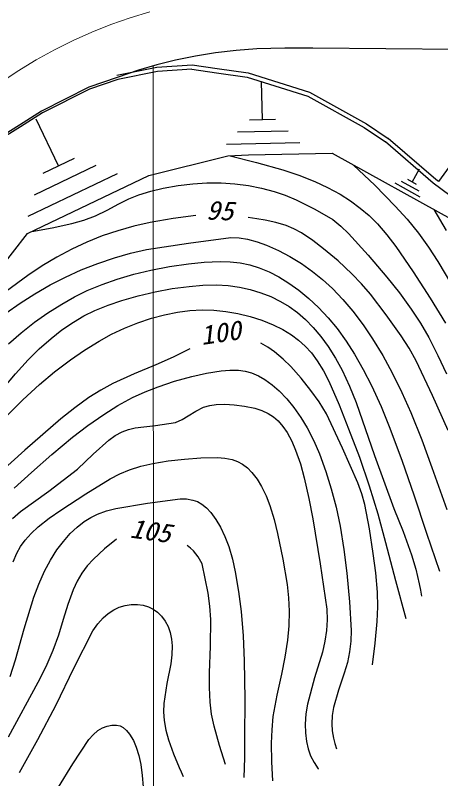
# Model space of a CAD drawing. Units: millimetres, scale not verified. Extents: x 40000 to 680000, y 20000 to 380000.
# Drawn here: x 232436 to 261936, y 231492 to 284452 of the extents above; entities that cross this region are included whole.
import ezdxf
from ezdxf.enums import TextEntityAlignment as Align

# ---------------------------------------------------------------- set-up
doc = ezdxf.new("R2010")
doc.units = ezdxf.units.MM
doc.header["$LTSCALE"] = 1000
doc.linetypes.add('CHAIN', pattern=[18.5, 12, -1.5, 3.5, -1.5])
for name, color, linetype, lineweight in [('M-BGD', 7, 'Continuous', 25), ('M-BMK', 2, 'CHAIN', 13), ('M-STR-HTXT', 7, 'Continuous', 13)]:
    doc.layers.add(name, color=color, linetype=linetype, lineweight=lineweight)
doc.styles.add('ＭＳ ゴシック', font='')
doc.styles.get('ＭＳ ゴシック').set_extended_font_data('MS Gothic')

msp = doc.modelspace()

# ---------------------------------------------------------------- linework, layer by layer
at = {"layer": 'M-BGD'}
for p, q in [((246308, 281838), (244926, 281619)), ((247748, 282006), (246308, 281838)), ((249192, 282113), (247748, 282006)), ((251130, 282167), (249192, 282113)), ((253060, 282160), (251130, 282167)), ((264650, 282058), (253060, 282160)), ((243545, 281340), (242257, 281018)), ((244926, 281619), (243545, 281340)), ((239480, 280300), (242254, 280849)), ((242257, 281018), (240977, 280635)), ((242254, 280849), (244694, 281023)), ((244683, 280721), (242293, 280551)), ((244683, 280721), (246384, 280464)), ((244694, 281023), (246425, 280762)), ((246425, 280762), (248574, 280462)), ((240238, 280394), (239500, 280146)), ((242293, 280551), (239538, 280006)), ((240977, 280635), (240238, 280394)), ((246384, 280464), (248507, 280169)), ((248507, 280169), (252723, 278836)), ((248574, 280462), (252842, 279113)), ((239500, 280146), (237535, 279465)), ((239538, 280006), (237591, 279331)), ((249580, 277205), (249514, 279856)), ((237535, 279465), (234253, 277809)), ((237591, 279331), (234325, 277683)), ((252842, 279113), (256790, 276923)), ((266524, 279470), (261775, 272912)), ((252723, 278836), (256632, 276667)), ((234253, 277809), (232731, 276833)), ((234325, 277683), (232808, 276711)), ((235434, 274002), (233892, 277242)), ((250472, 277227), (248688, 277183)), ((232731, 276833), (230513, 275478)), ((232808, 276711), (230598, 275361)), ((256632, 276667), (258110, 275662)), ((256790, 276923), (258293, 275900)), ((247854, 276359), (251359, 276446)), ((252158, 275611), (247085, 275485)), ((261404, 272814), (258110, 275662)), ((261591, 273049), (258293, 275900)), ((248605, 274781), (254405, 274881)), ((254405, 274881), (262844, 270224)), ((236525, 274521), (234344, 273483)), ((241697, 273326), (247175, 274696)), ((247175, 274696), (248605, 274781)), ((247337, 274706), (249166, 274247)), ((233768, 272005), (238051, 274044)), ((249166, 274247), (250983, 273728)), ((255890, 274062), (257359, 272658)), ((233289, 269323), (241697, 273326)), ((239498, 273453), (233299, 270502)), ((250983, 273728), (252097, 273351)), ((252097, 273351), (253206, 272912)), ((259957, 272885), (260459, 273795)), ((243719, 272646), (244746, 272769)), ((244746, 272769), (245726, 272826)), ((245726, 272826), (246716, 272823)), ((246716, 272823), (247655, 272762)), ((247655, 272762), (248602, 272640)), ((253206, 272912), (254096, 272499)), ((260514, 271835), (258771, 272796)), ((259205, 272940), (260409, 272275)), ((260263, 272715), (259650, 273054)), ((264327, 270636), (261404, 272814)), ((261775, 272912), (261591, 273049)), ((241008, 271996), (241837, 272257)), ((241837, 272257), (242697, 272464)), ((242697, 272464), (243719, 272646)), ((248602, 272640), (249500, 272466)), ((249500, 272466), (250392, 272232)), ((250392, 272232), (251159, 271972)), ((254096, 272499), (254956, 272034)), ((257359, 272658), (258779, 271218)), ((239626, 271377), (240304, 271714)), ((240304, 271714), (241008, 271996)), ((251159, 271972), (251912, 271653)), ((254956, 272034), (255677, 271580)), ((238813, 270927), (239626, 271377)), ((251912, 271653), (253196, 270991)), ((255677, 271580), (256360, 271079)), ((258779, 271218), (259605, 270300)), ((237988, 270537), (238813, 270927)), ((253196, 270991), (254456, 270274)), ((256360, 271079), (256969, 270554)), ((262347, 269533), (261473, 270981)), ((236362, 270007), (237186, 270244)), ((237186, 270244), (237988, 270537)), ((243377, 270348), (241790, 270080)), ((244962, 270556), (243377, 270348)), ((249175, 270340), (248577, 270433)), ((249763, 270239), (249175, 270340)), ((250499, 270083), (249763, 270239)), ((254456, 270274), (255021, 269817)), ((256969, 270554), (257543, 269979)), ((259605, 270300), (260390, 269338)), ((233586, 269464), (234986, 269707)), ((234986, 269707), (236362, 270007)), ((240660, 269824), (239545, 269510)), ((241790, 270080), (240660, 269824)), ((251208, 269872), (250499, 270083)), ((251758, 269639), (251208, 269872)), ((252273, 269357), (251758, 269639)), ((255021, 269817), (255551, 269311)), ((257543, 269979), (258202, 269220)), ((227120, 261435), (233289, 269323)), ((238467, 269142), (237400, 268713)), ((239545, 269510), (238467, 269142)), ((253064, 268828), (252273, 269357)), ((255551, 269311), (256906, 267813)), ((258202, 269220), (258819, 268417)), ((260390, 269338), (261090, 268374)), ((237400, 268713), (236346, 268225)), ((241536, 268197), (244449, 268645)), ((244449, 268645), (247388, 269035)), ((247388, 269035), (247961, 269004)), ((247961, 269004), (248530, 268913)), ((248530, 268913), (249199, 268737)), ((249199, 268737), (249857, 268502)), ((253809, 268257), (253064, 268828)), ((236346, 268225), (235321, 267683)), ((240417, 267941), (241536, 268197)), ((249857, 268502), (250677, 268138)), ((250677, 268138), (251474, 267717)), ((254815, 267407), (253809, 268257)), ((258819, 268417), (260034, 266644)), ((261090, 268374), (261746, 267365)), ((235321, 267683), (234303, 267071)), ((238155, 267235), (239321, 267629)), ((239321, 267629), (240417, 267941)), ((251474, 267717), (252271, 267230)), ((256906, 267813), (258207, 266287)), ((234303, 267071), (233309, 266403)), ((237016, 266786), (238155, 267235)), ((241829, 266769), (243127, 267017)), ((243127, 267017), (244453, 267209)), ((244453, 267209), (245543, 267321)), ((245543, 267321), (246635, 267373)), ((246635, 267373), (247340, 267354)), ((247340, 267354), (248039, 267274)), ((248039, 267274), (248699, 267130)), ((248699, 267130), (249347, 266927)), ((249347, 266927), (250036, 266646)), ((252271, 267230), (253039, 266688)), ((255781, 266511), (254815, 267407)), ((261746, 267365), (262677, 265778)), ((233309, 266403), (231832, 265307)), ((235916, 266292), (237016, 266786)), ((239507, 266147), (240658, 266486)), ((240658, 266486), (241829, 266769)), ((250036, 266646), (250705, 266306)), ((253039, 266688), (253747, 266120)), ((256444, 265822), (255781, 266511)), ((260034, 266644), (261203, 264831)), ((234852, 265747), (235916, 266292)), ((238453, 265774), (239507, 266147)), ((250705, 266306), (251412, 265876)), ((251412, 265876), (252090, 265393)), ((253747, 266120), (254424, 265497)), ((258207, 266287), (259077, 265191)), ((233788, 265136), (234852, 265747)), ((236531, 264913), (237431, 265350)), ((237431, 265350), (238453, 265774)), ((242128, 265267), (243314, 265489)), ((243314, 265489), (244498, 265648)), ((244498, 265648), (245449, 265725)), ((245449, 265725), (246399, 265742)), ((246399, 265742), (247186, 265699)), ((247186, 265699), (247981, 265596)), ((247981, 265596), (248730, 265430)), ((248730, 265430), (249465, 265204)), ((252090, 265393), (252790, 264816)), ((254424, 265497), (255156, 264726)), ((257056, 265099), (256444, 265822)), ((232764, 264479), (233788, 265136)), ((235656, 264422), (236531, 264913)), ((239824, 264676), (240959, 264998)), ((240959, 264998), (242128, 265267)), ((249465, 265204), (250151, 264933)), ((250151, 264933), (250821, 264604)), ((252790, 264816), (253456, 264190)), ((258151, 263671), (257056, 265099)), ((259077, 265191), (259894, 264064)), ((261203, 264831), (262277, 263098)), ((231782, 263779), (232764, 264479)), ((234689, 263811), (235656, 264422)), ((237954, 263966), (238870, 264346)), ((238870, 264346), (239824, 264676)), ((250821, 264604), (251423, 264242)), ((255156, 264726), (255842, 263916)), ((233764, 263156), (234689, 263811)), ((237191, 263591), (237954, 263966)), ((242777, 263682), (243684, 263862)), ((243684, 263862), (244530, 263971)), ((244530, 263971), (245384, 264020)), ((245384, 264020), (246211, 263996)), ((246211, 263996), (247035, 263912)), ((247035, 263912), (247873, 263765)), ((247873, 263765), (248713, 263556)), ((251423, 264242), (251999, 263825)), ((251999, 263825), (252560, 263340)), ((253456, 264190), (254124, 263473)), ((255842, 263916), (256548, 262983)), ((259894, 264064), (260523, 263099)), ((236464, 263168), (237191, 263591)), ((240928, 263122), (241883, 263443)), ((241883, 263443), (242777, 263682)), ((248713, 263556), (249524, 263294)), ((249524, 263294), (250328, 262970)), ((252560, 263340), (253086, 262804)), ((254124, 263473), (254748, 262715)), ((259194, 262213), (258151, 263671)), ((232845, 262428), (233764, 263156)), ((235669, 262622), (236464, 263168)), ((239109, 262325), (240003, 262748)), ((240003, 262748), (240928, 263122)), ((250328, 262970), (250981, 262647)), ((253086, 262804), (253628, 262158)), ((254748, 262715), (255375, 261853)), ((256548, 262983), (257205, 262016)), ((260523, 263099), (261102, 262102)), ((231963, 261655), (232845, 262428)), ((234918, 262033), (235669, 262622)), ((238252, 261854), (239109, 262325)), ((250981, 262647), (251599, 262275)), ((251599, 262275), (252086, 261918)), ((253628, 262158), (254131, 261465)), ((259739, 261364), (259194, 262213)), ((234103, 261311), (234918, 262033)), ((237238, 261227), (238252, 261854)), ((249950, 261420), (249453, 261698)), ((252086, 261918), (252540, 261509)), ((255375, 261853), (255957, 260952)), ((257205, 262016), (257914, 260842)), ((261102, 262102), (261740, 260859)), ((233333, 260549), (234103, 261311)), ((236259, 260551), (237238, 261227)), ((244540, 261314), (243377, 260739)), ((250421, 261101), (249950, 261420)), ((251000, 260608), (250421, 261101)), ((252540, 261509), (252974, 261025)), ((254131, 261465), (254638, 260664)), ((260232, 260485), (259739, 261364)), ((243377, 260739), (242175, 260212)), ((251533, 260077), (251000, 260608)), ((252974, 261025), (253369, 260492)), ((254638, 260664), (255099, 259822)), ((255957, 260952), (256568, 259883)), ((257914, 260842), (258570, 259641)), ((261740, 260859), (262332, 259577)), ((232443, 259572), (233333, 260549)), ((235163, 259713), (236259, 260551)), ((242175, 260212), (240674, 259590)), ((252258, 259267), (251533, 260077)), ((253369, 260492), (253798, 259795)), ((261369, 258081), (260232, 260485)), ((231600, 258558), (232443, 259572)), ((234110, 258832), (235163, 259713)), ((240674, 259590), (239199, 258913)), ((244672, 259385), (245687, 259620)), ((245687, 259620), (246710, 259795)), ((246710, 259795), (247314, 259843)), ((247314, 259843), (247908, 259830)), ((247908, 259830), (248373, 259765)), ((248373, 259765), (248824, 259641)), ((248824, 259641), (249296, 259441)), ((253798, 259795), (254181, 259059)), ((255099, 259822), (255618, 258718)), ((256568, 259883), (257131, 258776)), ((258570, 259641), (259241, 258283)), ((242341, 258684), (243483, 259059)), ((243483, 259059), (244672, 259385)), ((249296, 259441), (249747, 259184)), ((249747, 259184), (250258, 258815)), ((252931, 258425), (252258, 259267)), ((254181, 259059), (254891, 257428)), ((232960, 257775), (234110, 258832)), ((238357, 258450), (237547, 257936)), ((239199, 258913), (238357, 258450)), ((241440, 258336), (242341, 258684)), ((250258, 258815), (250738, 258393)), ((255618, 258718), (256079, 257598)), ((257131, 258776), (257798, 257308)), ((237547, 257936), (236556, 257221)), ((239556, 257376), (240568, 257935)), ((240568, 257935), (241440, 258336)), ((250738, 258393), (251268, 257842)), ((253504, 257629), (252931, 258425)), ((259241, 258283), (259862, 256891)), ((262452, 255652), (261369, 258081)), ((231852, 256675), (232960, 257775)), ((245495, 257268), (245917, 257392)), ((245917, 257392), (246357, 257458)), ((246357, 257458), (246975, 257474)), ((246975, 257474), (247607, 257429)), ((247607, 257429), (248330, 257341)), ((251268, 257842), (251753, 257250)), ((254025, 256802), (253504, 257629)), ((254891, 257428), (255546, 255771)), ((256079, 257598), (257354, 253911)), ((236556, 257221), (235594, 256453)), ((238577, 256766), (239556, 257376)), ((244430, 256666), (244951, 256996)), ((244951, 256996), (245495, 257268)), ((248330, 257341), (249045, 257193)), ((249045, 257193), (249523, 257039)), ((249523, 257039), (249976, 256830)), ((251753, 257250), (252239, 256557)), ((257798, 257308), (258409, 255818)), ((259862, 256891), (260621, 255001)), ((235594, 256453), (233094, 254282)), ((237472, 256000), (238577, 256766)), ((243547, 256209), (243998, 256409)), ((243998, 256409), (244430, 256666)), ((249976, 256830), (250333, 256598)), ((250333, 256598), (250662, 256311)), ((252239, 256557), (252676, 255829)), ((255131, 254423), (254025, 256802)), ((236400, 255183), (237472, 256000)), ((240281, 255717), (240754, 255831)), ((240754, 255831), (242150, 255990)), ((242150, 255990), (243547, 256209)), ((250662, 256311), (250998, 255929)), ((250998, 255929), (251293, 255502)), ((252676, 255829), (253130, 254942)), ((258409, 255818), (259264, 253512)), ((238921, 254984), (239366, 255294)), ((239366, 255294), (239836, 255547)), ((239836, 255547), (240281, 255717)), ((251293, 255502), (251609, 254918)), ((255546, 255771), (256295, 253791)), ((234960, 253990), (236400, 255183)), ((237837, 254013), (238921, 254984)), ((251609, 254918), (251878, 254294)), ((253130, 254942), (253534, 254020)), ((260621, 255001), (261324, 253087)), ((233094, 254282), (230622, 252056)), ((251878, 254294), (252208, 253334)), ((256185, 252011), (255131, 254423)), ((233549, 252742), (234960, 253990)), ((236759, 252965), (237837, 254013)), ((244164, 253666), (245307, 253754)), ((245307, 253754), (246453, 253782)), ((246453, 253782), (246971, 253739)), ((246971, 253739), (247474, 253637)), ((253534, 254020), (253971, 252814)), ((256295, 253791), (256980, 251810)), ((257354, 253911), (258687, 250238)), ((240348, 252920), (241148, 253170)), ((241148, 253170), (241968, 253362)), ((241968, 253362), (243048, 253542)), ((243048, 253542), (244164, 253666)), ((247474, 253637), (247847, 253506)), ((247847, 253506), (248194, 253319)), ((248194, 253319), (248534, 253056)), ((252208, 253334), (252478, 252366)), ((259264, 253512), (260064, 251185)), ((232368, 251658), (233549, 252742)), ((234769, 251449), (236759, 252965)), ((239025, 252306), (239676, 252641)), ((239676, 252641), (240348, 252920)), ((248534, 253056), (248841, 252741)), ((248841, 252741), (249199, 252269)), ((253971, 252814), (254351, 251591)), ((261324, 253087), (262349, 250162)), ((237325, 251260), (239025, 252306)), ((249199, 252269), (249510, 251761)), ((252478, 252366), (252801, 250934)), ((249510, 251761), (249833, 251107)), ((254351, 251591), (254684, 250319)), ((256456, 251263), (256185, 252011)), ((256980, 251810), (257570, 249861)), ((232798, 250022), (234769, 251449)), ((235597, 250125), (237325, 251260)), ((249833, 251107), (250098, 250436)), ((256666, 250506), (256456, 251263)), ((260064, 251185), (260956, 248534)), ((239406, 250232), (241598, 250599)), ((241598, 250599), (243866, 250916)), ((243866, 250916), (244309, 250900)), ((244309, 250900), (244739, 250825)), ((244739, 250825), (245064, 250713)), ((245064, 250713), (245377, 250540)), ((245377, 250540), (245703, 250279)), ((252801, 250934), (253061, 249515)), ((256989, 248817), (256666, 250506)), ((232250, 249544), (232798, 250022)), ((234779, 249557), (235597, 250125)), ((238135, 249848), (238754, 250067)), ((238754, 250067), (239406, 250232)), ((245703, 250279), (246005, 249956)), ((250098, 250436), (250391, 249482)), ((254684, 250319), (254962, 249022)), ((258687, 250238), (259327, 248638)), ((234023, 248959), (234779, 249557)), ((237224, 249339), (237673, 249624)), ((237673, 249624), (238135, 249848)), ((246005, 249956), (246353, 249478)), ((246353, 249478), (246658, 248953)), ((250391, 249482), (250629, 248500)), ((253061, 249515), (253580, 246408)), ((257570, 249861), (258110, 247871)), ((233539, 248507), (234023, 248959)), ((236252, 248502), (236717, 248942)), ((236717, 248942), (237224, 249339)), ((246658, 248953), (246976, 248285)), ((254962, 249022), (255222, 247393)), ((233114, 248030), (233539, 248507)), ((235769, 247956), (236252, 248502)), ((250629, 248500), (250992, 246726)), ((257252, 247121), (256989, 248817)), ((259327, 248638), (259909, 247020)), ((260956, 248534), (261855, 245888)), ((232804, 247597), (233114, 248030)), ((235328, 247364), (235769, 247956)), ((239457, 248117), (238628, 247435)), ((246976, 248285), (247237, 247597)), ((258110, 247871), (258802, 245236)), ((232544, 247131), (232804, 247597)), ((234873, 246648), (235328, 247364)), ((238628, 247435), (237852, 246718)), ((244592, 247495), (244357, 247661)), ((244791, 247306), (244592, 247495)), ((247237, 247597), (247492, 246728)), ((255222, 247393), (255423, 245758)), ((232297, 246547), (232544, 247131)), ((245114, 246876), (244791, 247306)), ((245389, 246409), (245114, 246876)), ((257427, 245769), (257252, 247121)), ((259909, 247020), (260200, 246024)), ((234470, 245898), (234873, 246648)), ((237852, 246718), (237428, 246250)), ((245608, 245391), (245389, 246409)), ((247492, 246728), (247689, 245837)), ((250992, 246726), (251292, 244960)), ((253580, 246408), (254046, 243247)), ((234061, 244997), (234470, 245898)), ((237054, 245749), (236729, 245193)), ((237428, 246250), (237054, 245749)), ((247689, 245837), (247918, 244476)), ((255423, 245758), (255605, 243774)), ((257541, 244426), (257427, 245769)), ((260200, 246024), (260435, 245007)), ((245801, 244370), (245608, 245391)), ((258802, 245236), (259506, 242611)), ((233712, 244086), (234061, 244997)), ((236729, 245193), (236455, 244604)), ((251292, 244960), (251391, 244045)), ((260435, 245007), (260523, 244577)), ((236455, 244604), (236084, 243589)), ((245926, 243462), (245801, 244370)), ((247918, 244476), (248089, 243091)), ((257571, 243412), (257541, 244426)), ((260523, 244577), (260607, 244147)), ((233044, 241899), (233712, 244086)), ((251391, 244045), (251432, 243117)), ((255605, 243774), (255727, 241782)), ((236084, 243589), (235765, 242537)), ((238881, 242955), (239264, 243206)), ((239264, 243206), (239638, 243383)), ((239638, 243383), (240055, 243510)), ((240055, 243510), (240478, 243577)), ((240478, 243577), (240911, 243583)), ((240911, 243583), (241298, 243533)), ((241298, 243533), (241677, 243422)), ((241677, 243422), (242001, 243262)), ((242001, 243262), (242296, 243049)), ((245992, 242548), (245926, 243462)), ((248089, 243091), (248230, 241395)), ((251432, 243117), (251400, 242109)), ((254046, 243247), (254064, 242517)), ((257540, 242408), (257571, 243412)), ((238155, 242233), (238531, 242651)), ((238531, 242651), (238881, 242955)), ((242296, 243049), (242583, 242760)), ((242583, 242760), (242825, 242430)), ((235765, 242537), (235435, 241454)), ((237814, 241762), (238155, 242233)), ((242825, 242430), (243031, 242044)), ((243031, 242044), (243179, 241642)), ((245977, 240695), (245992, 242548)), ((251400, 242109), (251307, 241093)), ((254064, 242517), (254022, 241781)), ((257399, 240900), (257540, 242408)), ((232444, 239729), (233044, 241899)), ((236496, 239160), (237814, 241762)), ((243179, 241642), (243278, 241183)), ((254022, 241781), (253907, 241023)), ((255727, 241782), (255705, 241044)), ((235435, 241454), (235048, 240390)), ((243278, 241183), (243318, 240716)), ((248230, 241395), (248312, 239681)), ((251307, 241093), (251132, 239915)), ((253907, 241023), (253730, 240266)), ((255705, 241044), (255622, 240300)), ((243318, 240716), (243296, 240092)), ((245900, 238838), (245977, 240695)), ((257198, 239392), (257399, 240900)), ((235048, 240390), (234553, 239262)), ((243296, 240092), (243213, 239459)), ((251132, 239915), (250898, 238745)), ((253730, 240266), (253190, 238490)), ((255622, 240300), (255466, 239561)), ((232082, 238589), (232444, 239729)), ((243213, 239459), (242940, 238088)), ((248312, 239681), (248357, 237001)), ((255466, 239561), (255246, 238816)), ((234553, 239262), (234006, 238162)), ((235272, 236607), (236496, 239160)), ((245892, 237819), (245900, 238838)), ((250898, 238745), (250573, 237279)), ((253190, 238490), (252699, 236668)), ((255246, 238816), (254846, 237628)), ((234006, 238162), (231945, 234384)), ((242940, 238088), (242728, 236711)), ((245945, 236808), (245892, 237819)), ((250573, 237279), (250306, 235801)), ((254846, 237628), (254508, 236435)), ((246053, 235974), (245945, 236808)), ((248357, 237001), (248341, 234320)), ((234003, 234216), (235272, 236607)), ((242728, 236711), (242714, 236124)), ((252699, 236668), (252589, 235985)), ((254508, 236435), (254412, 235873)), ((242714, 236124), (242761, 235533)), ((246222, 235147), (246053, 235974)), ((250306, 235801), (250215, 234882)), ((252589, 235985), (252538, 235278)), ((254412, 235873), (254377, 235311)), ((238475, 235015), (238816, 235148)), ((238816, 235148), (239131, 235212)), ((239131, 235212), (239458, 235215)), ((239458, 235215), (239699, 235162)), ((239699, 235162), (239917, 235054)), ((242761, 235533), (242882, 234853)), ((246589, 233805), (246222, 235147)), ((252538, 235278), (252550, 234670)), ((254377, 235311), (254407, 234816)), ((237833, 234548), (238168, 234830)), ((238168, 234830), (238475, 235015)), ((239917, 235054), (240157, 234843)), ((240157, 234843), (240361, 234583)), ((242882, 234853), (243063, 234179)), ((250215, 234882), (250184, 233958)), ((252550, 234670), (252622, 234072)), ((254407, 234816), (254501, 234312)), ((232720, 231926), (234003, 234216)), ((236428, 232536), (237533, 234217)), ((237533, 234217), (237833, 234548)), ((240361, 234583), (240622, 234142)), ((240622, 234142), (240829, 233674)), ((243063, 234179), (243405, 233217)), ((248341, 234320), (248320, 232952)), ((254501, 234312), (254596, 233943)), ((240829, 233674), (241010, 233094)), ((247015, 232481), (246589, 233805)), ((250184, 233958), (250212, 232658)), ((252622, 234072), (252741, 233559)), ((252741, 233559), (252917, 233070)), ((254596, 233943), (254702, 233573)), ((241010, 233094), (241136, 232487)), ((243405, 233217), (243809, 232262)), ((252917, 233070), (253153, 232610)), ((235425, 230903), (236428, 232536)), ((248320, 232952), (248295, 231585)), ((250212, 232658), (250282, 231354)), ((253153, 232610), (253440, 232184)), ((241136, 232487), (241237, 231716)), ((243809, 232262), (243943, 231960)), ((253440, 232184), (253446, 232176)), ((253446, 232176), (253458, 232160)), ((241237, 231716), (241305, 230924)), ((243943, 231960), (244083, 231649))]:
    msp.add_line(p, q, dxfattribs=at)
at = {"layer": 'M-BMK'}
for p, q in [((240401, 284276), (241762, 284688)), ((239058, 283807), (240401, 284276)), ((237737, 283281), (239058, 283807)), ((236449, 282705), (237737, 283281)), ((235153, 282056), (236449, 282705)), ((233895, 281359), (235153, 282056)), ((232563, 280548), (233895, 281359)), ((231268, 279690), (232563, 280548))]:
    msp.add_line(p, q, dxfattribs=at)
at = {"layer": 'M-STR-HTXT'}
msp.add_line((241997, 280945), (242039, 217231), dxfattribs=at)

# ---------------------------------------------------------------- texts
at = {"layer": 'M-BGD', "style": 'ＭＳ ゴシック', "oblique": 15, "width": 1.05}
for s, rotation, p in [('95', 357.778, (245639, 269888)), ('100', 8.378, (245420, 261185)), ('105', 352.078, (240278, 247838))]:
    msp.add_text(s, height=1320, rotation=rotation, dxfattribs=at).set_placement(p, align=Align.BOTTOM_LEFT)

doc.saveas('drawing.dxf')
